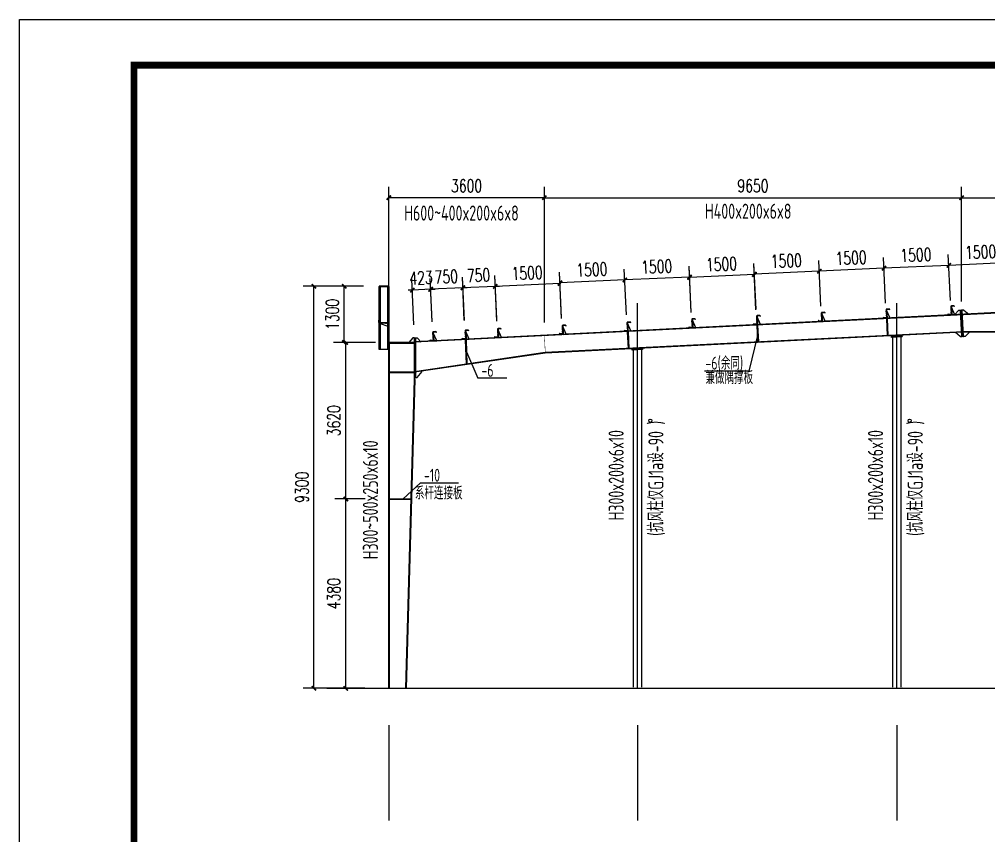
# Model space of a CAD drawing. Extents: x 180850 to 1399066, y 113487 to 334416.
# Drawn here: x 1287616 to 1310036, y 179983 to 198864 of the extents above; entities that cross this region are included whole.
import ezdxf

# ---------------------------------------------------------------- set-up
doc = ezdxf.new("R2010")
doc.units = 0
doc.header["$LTSCALE"] = 1000
for name, color, linetype in [('AXIS', 3, 'Continuous'), ('DOTE', 1, 'Continuous'), ('GL', 150, 'Continuous'), ('GZ', 50, 'Continuous'), ('LT', 27, 'Continuous'), ('PUB_TITLE', 4, 'Continuous'), ('PZ', 202, 'Continuous'), ('TEXT', 7, 'Continuous')]:
    doc.layers.add(name, color=color, linetype=linetype)
doc.styles.add('_TCH_DIM_T3', font='SIMPLEX', dxfattribs={"width": 0.705882, "bigfont": 'GBCBIG'})
doc.styles.add('TSSD_Norm', font='tssdeng.shx', dxfattribs={"bigfont": 'hztxt.shx'})
doc.dimstyles.new('TCH_100_1', dxfattribs={"dimtxt": 297.5, "dimasz": 100, "dimexe": 250, "dimexo": 300, "dimgap": 126.25, "dimtad": 1, "dimdec": 0, "dimzin": 0, "dimdsep": 46, "dimtxsty": '_TCH_DIM_T3', "dimblk": 'ARCHTICK', "dimcen": 0.09, "dimclrd": 126, "dimclre": 126, "dimclrt": 7, "dimazin": 2, "dimtfac": 1, "dimtdec": 0, "dimtix": 1, "dimtmove": 2, "dimatfit": 3, "dimfxl": 1, "dimtolj": 1, "dimtzin": 0, "dimarcsym": 0})

# ---------------------------------------------------------------- blocks, each defined once
blk = doc.blocks.new('_ArchTick')
at = {"color": 0, "linetype": 'ByBlock', "const_width": 0.4}
blk.add_lwpolyline([(-0.5, -0.5), (0.5, 0.5)], dxfattribs=at)
blk = doc.blocks.new('*D899')
at = {"color": 126, "linetype": 'ByBlock', "lineweight": -2, "transparency": 16777216}
for p, q in [((1299760, 191856), (1299760, 194989)), ((1309410, 192339), (1309410, 194989)), ((1299760, 194739), (1309410, 194739))]:
    blk.add_line(p, q, dxfattribs=at)
at = {"layer": 'Defpoints', "color": 0, "linetype": 'ByBlock', "transparency": 16777216}
for p in [(1309410, 194739), (1309410, 192039), (1299760, 191556)]:
    blk.add_point(p, dxfattribs=at)
at = {"color": 126, "linetype": 'ByBlock', "lineweight": -2, "transparency": 16777216, "xscale": 100, "yscale": 100, "zscale": 100, "rotation": 180}
blk.add_blockref('_ArchTick', (1299760, 194739), dxfattribs=at)
at = {"color": 126, "linetype": 'ByBlock', "lineweight": -2, "transparency": 16777216, "xscale": 100, "yscale": 100, "zscale": 100}
blk.add_blockref('_ArchTick', (1309410, 194739), dxfattribs=at)
at = {"color": 7, "linetype": 'ByBlock', "transparency": 16777216, "insert": (1304585, 195014), "char_height": 297.5, "attachment_point": 5, "style": '_TCH_DIM_T3'}
blk.add_mtext('\\A1;9650', dxfattribs=at)
blk = doc.blocks.new('*D900')
at = {"color": 126, "linetype": 'ByBlock', "lineweight": -2, "transparency": 16777216}
for p, q in [((1309410, 192339), (1309410, 194989)), ((1313910, 193082), (1313910, 194989)), ((1309410, 194739), (1313910, 194739))]:
    blk.add_line(p, q, dxfattribs=at)
at = {"layer": 'Defpoints', "color": 0, "linetype": 'ByBlock', "transparency": 16777216}
for p in [(1313910, 194739), (1313910, 192782), (1309410, 192039)]:
    blk.add_point(p, dxfattribs=at)
at = {"color": 126, "linetype": 'ByBlock', "lineweight": -2, "transparency": 16777216, "xscale": 100, "yscale": 100, "zscale": 100, "rotation": 180}
blk.add_blockref('_ArchTick', (1309410, 194739), dxfattribs=at)
at = {"color": 126, "linetype": 'ByBlock', "lineweight": -2, "transparency": 16777216, "xscale": 100, "yscale": 100, "zscale": 100}
blk.add_blockref('_ArchTick', (1313910, 194739), dxfattribs=at)
at = {"color": 7, "linetype": 'ByBlock', "transparency": 16777216, "insert": (1311660, 195014), "char_height": 297.5, "attachment_point": 5, "style": '_TCH_DIM_T3'}
blk.add_mtext('\\A1;4500', dxfattribs=at)
blk = doc.blocks.new('*D903')
at = {"color": 126, "linetype": 'ByBlock', "lineweight": -2, "transparency": 16777216}
for p, q in [((1310649, 192432), (1310602, 193492)), ((1309151, 192365), (1309103, 193424)), ((1310613, 193242), (1309114, 193174))]:
    blk.add_line(p, q, dxfattribs=at)
at = {"layer": 'Defpoints', "color": 0, "linetype": 'ByBlock', "transparency": 16777216}
for p in [(1309114, 193174), (1309164, 192065, 0), (1310663, 192132, 0)]:
    blk.add_point(p, dxfattribs=at)
at = {"color": 126, "linetype": 'ByBlock', "lineweight": -2, "transparency": 16777216, "xscale": 100, "yscale": 100, "zscale": 100}
for p, rotation in [((1310613, 193242), 2.581565433465771), ((1309114, 193174), 182.5815654334657)]:
    blk.add_blockref('_ArchTick', p, dxfattribs=dict(at, rotation=rotation))
at = {"color": 7, "linetype": 'ByBlock', "transparency": 16777216, "insert": (1309851, 193483), "char_height": 297.5, "attachment_point": 5, "rotation": 2.5816, "style": '_TCH_DIM_T3'}
blk.add_mtext('\\A1;1500', dxfattribs=at)
blk = doc.blocks.new('*D904')
at = {"color": 126, "linetype": 'ByBlock', "lineweight": -2, "transparency": 16777216}
for p, q in [((1307652, 192298), (1307605, 193356)), ((1309151, 192365), (1309103, 193424)), ((1309114, 193174), (1307616, 193107))]:
    blk.add_line(p, q, dxfattribs=at)
at = {"layer": 'Defpoints', "color": 0, "linetype": 'ByBlock', "transparency": 16777216}
for p in [(1307616, 193107), (1307666, 191999, 0), (1309164, 192065, 0)]:
    blk.add_point(p, dxfattribs=at)
at = {"color": 126, "linetype": 'ByBlock', "lineweight": -2, "transparency": 16777216, "xscale": 100, "yscale": 100, "zscale": 100}
for p, rotation in [((1307616, 193107), 182.5815654334657), ((1309114, 193174), 2.581565433465771)]:
    blk.add_blockref('_ArchTick', p, dxfattribs=dict(at, rotation=rotation))
at = {"color": 7, "linetype": 'ByBlock', "transparency": 16777216, "insert": (1308353, 193415), "char_height": 297.5, "attachment_point": 5, "rotation": 2.5816, "style": '_TCH_DIM_T3'}
blk.add_mtext('\\A1;1500', dxfattribs=at)
blk = doc.blocks.new('*D891')
at = {"color": 126, "linetype": 'ByBlock', "lineweight": -2, "transparency": 16777216}
for p, q in [((1303155, 192081), (1303108, 193141)), ((1304654, 192148), (1304606, 193208)), ((1304617, 192959), (1303119, 192891))]:
    blk.add_line(p, q, dxfattribs=at)
at = {"layer": 'Defpoints', "color": 0, "linetype": 'ByBlock', "transparency": 16777216}
for p in [(1303119, 192891), (1303169, 191782, 0), (1304667, 191848, 0)]:
    blk.add_point(p, dxfattribs=at)
at = {"color": 126, "linetype": 'ByBlock', "lineweight": -2, "transparency": 16777216, "xscale": 100, "yscale": 100, "zscale": 100}
for p, rotation in [((1303119, 192891), 182.5815654334657), ((1304617, 192959), 2.581565433465771)]:
    blk.add_blockref('_ArchTick', p, dxfattribs=dict(at, rotation=rotation))
at = {"color": 7, "linetype": 'ByBlock', "transparency": 16777216, "insert": (1303856, 193200), "char_height": 297.5, "attachment_point": 5, "rotation": 2.5816, "style": '_TCH_DIM_T3'}
blk.add_mtext('\\A1;1500', dxfattribs=at)
blk = doc.blocks.new('*D892')
at = {"color": 126, "linetype": 'ByBlock', "lineweight": -2, "transparency": 16777216}
for p, q in [((1301656, 192027), (1301609, 193086)), ((1303155, 192094), (1303107, 193154)), ((1303118, 192904), (1301620, 192836))]:
    blk.add_line(p, q, dxfattribs=at)
at = {"layer": 'Defpoints', "color": 0, "linetype": 'ByBlock', "transparency": 16777216}
for p in [(1301620, 192836), (1301670, 191728, 0), (1303168, 191794, 0)]:
    blk.add_point(p, dxfattribs=at)
at = {"color": 126, "linetype": 'ByBlock', "lineweight": -2, "transparency": 16777216, "xscale": 100, "yscale": 100, "zscale": 100}
for p, rotation in [((1301620, 192836), 182.5815654334657), ((1303118, 192904), 2.581565433465771)]:
    blk.add_blockref('_ArchTick', p, dxfattribs=dict(at, rotation=rotation))
at = {"color": 7, "linetype": 'ByBlock', "transparency": 16777216, "insert": (1302357, 193145), "char_height": 297.5, "attachment_point": 5, "rotation": 2.5816, "style": '_TCH_DIM_T3'}
blk.add_mtext('\\A1;1500', dxfattribs=at)
blk = doc.blocks.new('*D893')
at = {"color": 126, "linetype": 'ByBlock', "lineweight": -2, "transparency": 16777216}
for p, q in [((1301656, 192027), (1301609, 193086)), ((1300158, 191960), (1300110, 193019)), ((1301620, 192836), (1300121, 192769))]:
    blk.add_line(p, q, dxfattribs=at)
at = {"layer": 'Defpoints', "color": 0, "linetype": 'ByBlock', "transparency": 16777216}
for p in [(1300121, 192769), (1301670, 191728, 0), (1300171, 191661, 0)]:
    blk.add_point(p, dxfattribs=at)
at = {"color": 126, "linetype": 'ByBlock', "lineweight": -2, "transparency": 16777216, "xscale": 100, "yscale": 100, "zscale": 100}
for p, rotation in [((1300121, 192769), 182.5815654334657), ((1301620, 192836), 2.581565433465771)]:
    blk.add_blockref('_ArchTick', p, dxfattribs=dict(at, rotation=rotation))
at = {"color": 7, "linetype": 'ByBlock', "transparency": 16777216, "insert": (1300858, 193077), "char_height": 297.5, "attachment_point": 5, "rotation": 2.5816, "style": '_TCH_DIM_T3'}
blk.add_mtext('\\A1;1500', dxfattribs=at)
blk = doc.blocks.new('*D894')
at = {"color": 126, "linetype": 'ByBlock', "lineweight": -2, "transparency": 16777216}
for p, q in [((1298660, 191881), (1298612, 192938)), ((1300158, 191948), (1300111, 193006)), ((1300122, 192756), (1298623, 192688))]:
    blk.add_line(p, q, dxfattribs=at)
at = {"layer": 'Defpoints', "color": 0, "linetype": 'ByBlock', "transparency": 16777216}
for p in [(1298623, 192688), (1298673, 191581, 0), (1300172, 191648, 0)]:
    blk.add_point(p, dxfattribs=at)
at = {"color": 126, "linetype": 'ByBlock', "lineweight": -2, "transparency": 16777216, "xscale": 100, "yscale": 100, "zscale": 100}
for p, rotation in [((1300122, 192756), 2.581565433465771), ((1298623, 192688), 182.5815654334657)]:
    blk.add_blockref('_ArchTick', p, dxfattribs=dict(at, rotation=rotation))
at = {"color": 7, "linetype": 'ByBlock', "transparency": 16777216, "insert": (1299360, 192997), "char_height": 297.5, "attachment_point": 5, "rotation": 2.5816, "style": '_TCH_DIM_T3'}
blk.add_mtext('\\A1;1500', dxfattribs=at)
blk = doc.blocks.new('*D895')
at = {"color": 126, "linetype": 'ByBlock', "lineweight": -2, "transparency": 16777216}
for p, q in [((1297908, 191906), (1297863, 192904)), ((1298657, 191934), (1298612, 192938)), ((1297874, 192655), (1297774, 192650)), ((1298623, 192688), (1297874, 192655)), ((1298623, 192688), (1298723, 192693))]:
    blk.add_line(p, q, dxfattribs=at)
at = {"layer": 'Defpoints', "color": 0, "linetype": 'ByBlock', "transparency": 16777216}
for p in [(1297874, 192655), (1297921, 191606, 0), (1298671, 191635, 0)]:
    blk.add_point(p, dxfattribs=at)
at = {"color": 126, "linetype": 'ByBlock', "lineweight": -2, "transparency": 16777216, "xscale": 100, "yscale": 100, "zscale": 100}
for p, rotation in [((1297874, 192655), 2.581565435133897), ((1298623, 192688), 182.5815654351339)]:
    blk.add_blockref('_ArchTick', p, dxfattribs=dict(at, rotation=rotation))
at = {"color": 7, "linetype": 'ByBlock', "transparency": 16777216, "insert": (1298236, 192946), "char_height": 297.5, "attachment_point": 5, "rotation": 2.5816, "style": '_TCH_DIM_T3'}
blk.add_mtext('\\A1;750', dxfattribs=at)
blk = doc.blocks.new('*D896')
at = {"color": 126, "linetype": 'ByBlock', "lineweight": -2, "transparency": 16777216}
for p, q in [((1297161, 191872), (1297116, 192871)), ((1297911, 191901), (1297865, 192904)), ((1297127, 192621), (1297027, 192616)), ((1297877, 192655), (1297127, 192621)), ((1297877, 192655), (1297976, 192659))]:
    blk.add_line(p, q, dxfattribs=at)
at = {"layer": 'Defpoints', "color": 0, "linetype": 'ByBlock', "transparency": 16777216}
for p in [(1297127, 192621), (1297175, 191573, 0), (1297924, 191601, 0)]:
    blk.add_point(p, dxfattribs=at)
at = {"color": 126, "linetype": 'ByBlock', "lineweight": -2, "transparency": 16777216, "xscale": 100, "yscale": 100, "zscale": 100}
for p, rotation in [((1297127, 192621), 2.581565435133897), ((1297877, 192655), 182.5815654351339)]:
    blk.add_blockref('_ArchTick', p, dxfattribs=dict(at, rotation=rotation))
at = {"color": 7, "linetype": 'ByBlock', "transparency": 16777216, "insert": (1297490, 192913), "char_height": 297.5, "attachment_point": 5, "rotation": 2.5816, "style": '_TCH_DIM_T3'}
blk.add_mtext('\\A1;750', dxfattribs=at)
blk = doc.blocks.new('*D897')
at = {"color": 126, "linetype": 'ByBlock', "lineweight": -2, "transparency": 16777216}
for p, q in [((1296743, 191800), (1296695, 192852)), ((1297164, 191867), (1297118, 192871)), ((1296707, 192602), (1296607, 192597)), ((1297130, 192621), (1296707, 192602)), ((1297130, 192621), (1297230, 192626))]:
    blk.add_line(p, q, dxfattribs=at)
at = {"layer": 'Defpoints', "color": 0, "linetype": 'ByBlock', "transparency": 16777216}
for p in [(1296707, 192602), (1296756, 191501, -4), (1297177, 191567, 0)]:
    blk.add_point(p, dxfattribs=at)
at = {"color": 126, "linetype": 'ByBlock', "lineweight": -2, "transparency": 16777216, "xscale": 100, "yscale": 100, "zscale": 100}
for p, rotation in [((1296707, 192602), 2.581565435133897), ((1297130, 192621), 182.5815654351339)]:
    blk.add_blockref('_ArchTick', p, dxfattribs=dict(at, rotation=rotation))
at = {"color": 7, "linetype": 'ByBlock', "transparency": 16777216, "insert": (1296906, 192886), "char_height": 297.5, "attachment_point": 5, "rotation": 2.5816, "style": '_TCH_DIM_T3'}
blk.add_mtext('\\A1;423', dxfattribs=at)
blk = doc.blocks.new('*D898')
at = {"color": 126, "linetype": 'ByBlock', "lineweight": -2, "transparency": 16777216}
for p, q in [((1296160, 191917), (1296160, 194989)), ((1299760, 191856), (1299760, 194989)), ((1299760, 194739), (1296160, 194739))]:
    blk.add_line(p, q, dxfattribs=at)
at = {"layer": 'Defpoints', "color": 0, "linetype": 'ByBlock', "transparency": 16777216}
for p in [(1296160, 194739), (1296160, 191617), (1299760, 191556)]:
    blk.add_point(p, dxfattribs=at)
at = {"color": 126, "linetype": 'ByBlock', "lineweight": -2, "transparency": 16777216, "xscale": 100, "yscale": 100, "zscale": 100, "rotation": 180}
blk.add_blockref('_ArchTick', (1296160, 194739), dxfattribs=at)
at = {"color": 126, "linetype": 'ByBlock', "lineweight": -2, "transparency": 16777216, "xscale": 100, "yscale": 100, "zscale": 100}
blk.add_blockref('_ArchTick', (1299760, 194739), dxfattribs=at)
at = {"color": 7, "linetype": 'ByBlock', "transparency": 16777216, "insert": (1297960, 195014), "char_height": 297.5, "attachment_point": 5, "style": '_TCH_DIM_T3'}
blk.add_mtext('\\A1;3600', dxfattribs=at)
blk = doc.blocks.new('*D906')
at = {"color": 126, "linetype": 'ByBlock', "lineweight": -2, "transparency": 16777216}
for p, q in [((1306154, 192230), (1306106, 193289)), ((1307653, 192297), (1307605, 193356)), ((1307616, 193107), (1306118, 193039))]:
    blk.add_line(p, q, dxfattribs=at)
at = {"layer": 'Defpoints', "color": 0, "linetype": 'ByBlock', "transparency": 16777216}
for p in [(1306118, 193039), (1306168, 191930, 0), (1307666, 191997, 0)]:
    blk.add_point(p, dxfattribs=at)
at = {"color": 126, "linetype": 'ByBlock', "lineweight": -2, "transparency": 16777216, "xscale": 100, "yscale": 100, "zscale": 100}
for p, rotation in [((1306118, 193039), 182.5815654351339), ((1307616, 193107), 2.581565435133877)]:
    blk.add_blockref('_ArchTick', p, dxfattribs=dict(at, rotation=rotation))
at = {"color": 7, "linetype": 'ByBlock', "transparency": 16777216, "insert": (1306854, 193348), "char_height": 297.5, "attachment_point": 5, "rotation": 2.5816, "style": '_TCH_DIM_T3'}
blk.add_mtext('\\A1;1500', dxfattribs=at)
blk = doc.blocks.new('*D907')
at = {"color": 126, "linetype": 'ByBlock', "lineweight": -2, "transparency": 16777216}
for p, q in [((1306154, 192230), (1306106, 193289)), ((1304656, 192163), (1304608, 193221)), ((1306118, 193039), (1304619, 192972))]:
    blk.add_line(p, q, dxfattribs=at)
at = {"layer": 'Defpoints', "color": 0, "linetype": 'ByBlock', "transparency": 16777216}
for p in [(1304619, 192972), (1306168, 191930, 0), (1304669, 191864, 0)]:
    blk.add_point(p, dxfattribs=at)
at = {"color": 126, "linetype": 'ByBlock', "lineweight": -2, "transparency": 16777216, "xscale": 100, "yscale": 100, "zscale": 100}
for p, rotation in [((1304619, 192972), 182.5815654351339), ((1306118, 193039), 2.581565435133877)]:
    blk.add_blockref('_ArchTick', p, dxfattribs=dict(at, rotation=rotation))
at = {"color": 7, "linetype": 'ByBlock', "transparency": 16777216, "insert": (1305356, 193280), "char_height": 297.5, "attachment_point": 5, "rotation": 2.5816, "style": '_TCH_DIM_T3'}
blk.add_mtext('\\A1;1500', dxfattribs=at)
blk = doc.blocks.new('*D919')
at = {"color": 126, "linetype": 'ByBlock', "lineweight": -2, "transparency": 16777216}
for p, q in [((1295594, 187771), (1294915, 187771)), ((1295165, 183391), (1295165, 187771)), ((1295589, 183391), (1294915, 183391))]:
    blk.add_line(p, q, dxfattribs=at)
at = {"layer": 'Defpoints', "color": 0, "linetype": 'ByBlock', "transparency": 16777216}
for p in [(1295165, 187771), (1295894, 187771, 0), (1295889, 183391)]:
    blk.add_point(p, dxfattribs=at)
at = {"color": 126, "linetype": 'ByBlock', "lineweight": -2, "transparency": 16777216, "xscale": 100, "yscale": 100, "zscale": 100}
for p, rotation in [((1295165, 187771), 90), ((1295165, 183391), 270)]:
    blk.add_blockref('_ArchTick', p, dxfattribs=dict(at, rotation=rotation))
at = {"color": 7, "linetype": 'ByBlock', "transparency": 16777216, "insert": (1294890, 185581), "char_height": 297.5, "attachment_point": 5, "rotation": 90, "style": '_TCH_DIM_T3'}
blk.add_mtext('\\A1;4380', dxfattribs=at)
blk = doc.blocks.new('*D920')
at = {"color": 126, "linetype": 'ByBlock', "lineweight": -2, "transparency": 16777216}
for p, q in [((1295850, 191391), (1294915, 191391)), ((1295165, 187771), (1295165, 191391)), ((1295611, 187771), (1294915, 187771))]:
    blk.add_line(p, q, dxfattribs=at)
at = {"layer": 'Defpoints', "color": 0, "linetype": 'ByBlock', "transparency": 16777216}
for p in [(1295165, 191391), (1296150, 191391, -2), (1295911, 187771, 0)]:
    blk.add_point(p, dxfattribs=at)
at = {"color": 126, "linetype": 'ByBlock', "lineweight": -2, "transparency": 16777216, "xscale": 100, "yscale": 100, "zscale": 100}
for p, rotation in [((1295165, 191391), 90), ((1295165, 187771), 270)]:
    blk.add_blockref('_ArchTick', p, dxfattribs=dict(at, rotation=rotation))
at = {"color": 7, "linetype": 'ByBlock', "transparency": 16777216, "insert": (1294890, 189581), "char_height": 297.5, "attachment_point": 5, "rotation": 90, "style": '_TCH_DIM_T3'}
blk.add_mtext('\\A1;3620', dxfattribs=at)
blk = doc.blocks.new('*D921')
at = {"color": 126, "linetype": 'ByBlock', "lineweight": -2, "transparency": 16777216}
for p, q in [((1295561, 192690), (1294882, 192690)), ((1295132, 191391), (1295132, 192690)), ((1295850, 191391), (1294882, 191391))]:
    blk.add_line(p, q, dxfattribs=at)
at = {"layer": 'Defpoints', "color": 0, "linetype": 'ByBlock', "transparency": 16777216}
for p in [(1295132, 192690), (1295861, 192690), (1296150, 191391, -2)]:
    blk.add_point(p, dxfattribs=at)
at = {"color": 126, "linetype": 'ByBlock', "lineweight": -2, "transparency": 16777216, "xscale": 100, "yscale": 100, "zscale": 100}
for p, rotation in [((1295132, 192690), 90), ((1295132, 191391), 270)]:
    blk.add_blockref('_ArchTick', p, dxfattribs=dict(at, rotation=rotation))
at = {"color": 7, "linetype": 'ByBlock', "transparency": 16777216, "insert": (1294857, 192041), "char_height": 297.5, "attachment_point": 5, "rotation": 90, "style": '_TCH_DIM_T3'}
blk.add_mtext('\\A1;1300', dxfattribs=at)
blk = doc.blocks.new('*D922')
at = {"color": 126, "linetype": 'ByBlock', "lineweight": -2, "transparency": 16777216}
for p, q in [((1295575, 192691), (1294179, 192691)), ((1294429, 183391), (1294429, 192691)), ((1295610, 183391), (1294179, 183391))]:
    blk.add_line(p, q, dxfattribs=at)
at = {"layer": 'Defpoints', "color": 0, "linetype": 'ByBlock', "transparency": 16777216}
for p in [(1294429, 192691), (1295875, 192691), (1295910, 183391)]:
    blk.add_point(p, dxfattribs=at)
at = {"color": 126, "linetype": 'ByBlock', "lineweight": -2, "transparency": 16777216, "xscale": 100, "yscale": 100, "zscale": 100}
for p, rotation in [((1294429, 192691), 90), ((1294429, 183391), 270)]:
    blk.add_blockref('_ArchTick', p, dxfattribs=dict(at, rotation=rotation))
at = {"color": 7, "linetype": 'ByBlock', "transparency": 16777216, "insert": (1294154, 188041), "char_height": 297.5, "attachment_point": 5, "rotation": 90, "style": '_TCH_DIM_T3'}
blk.add_mtext('\\A1;9300', dxfattribs=at)

msp = doc.modelspace()

# ---------------------------------------------------------------- linework, layer by layer
for points, elevation in [([(1308031.14, 191539.32), (1307791.73, 191522.56), (1307790.33, 191542.51), (1308029.74, 191559.27)], 4), ([(1308032.54, 191519.36), (1307793.12, 191502.61), (1307791.73, 191522.56), (1308031.14, 191539.32)], 4), ([(1302031.14, 191251.3), (1301791.73, 191234.54), (1301790.33, 191254.49), (1302029.74, 191271.25)], 4), ([(1302032.54, 191231.35), (1301793.12, 191214.59), (1301791.73, 191234.54), (1302031.14, 191251.3)], 4), ([(1296174.33, 187770.55), (1296668.54, 187770.55), (1296668.54, 187760.55), (1296174.33, 187760.55)], 3.8)]:
    msp.add_lwpolyline(points, close=True, dxfattribs=dict(elevation=elevation))
for centre in [(1302209.21, 189579.04, 4.03), (1308209.21, 189579.04, 4.03)]:
    msp.add_circle(centre, 36.59)
at = {"layer": 'AXIS'}
for p, q in [((1304692.62, 191552.95, 4), (1304487.86, 190730.16, -15.98)), ((1297956.1, 191174.92, 4.64), (1298218.98, 190563.68, -15.45)), ((1304487.86, 190730.16, -15.98), (1303461.76, 190730.16, -15.98)), ((1298888.73, 190563.68, -15.45), (1298218.98, 190563.68, -15.45)), ((1296490.54, 187770.55, 3.8), (1296888.69, 188137.73, -15.42)), ((1297776.96, 188137.73, -15.42), (1296888.69, 188137.73, -15.42)), ((1296160.33, 182540.55, 4.03), (1296160.33, 180336.52, 4.03)), ((1301910.33, 182540.55, 4.06), (1301910.33, 180336.52, 4.06)), ((1307910.33, 182540.55, 3.91), (1307910.33, 180336.52, 3.91))]:
    msp.add_line(p, q, dxfattribs=at)
at = {"layer": 'DOTE'}
for p, q in [((1301910.33, 183390.55, 4), (1301910.33, 192301.26, 4)), ((1307910.33, 183390.55, 4), (1307910.33, 192301.26, 4)), ((1294728.7, 183390.55, 4), (1333181.99, 183390.55, 4))]:
    msp.add_line(p, q, dxfattribs=at)
at = {"layer": 'GL'}
for p, q in [((1313910.33, 192251.53, 4), (1296753.66, 191393.7, 4)), ((1313910.33, 192263.55, 4), (1296753.9, 191405.73, 4)), ((1309444.23, 191639.74, 4), (1299780.46, 191156.55, 4)), ((1309444.83, 191627.76, 4), (1299781.06, 191144.57, 4)), ((1313750.19, 191639.74, 4.03), (1309444.19, 191640.57, 4)), ((1313750.19, 191628.56, 5.29), (1309444.79, 191628.59, 4)), ((1299779.58, 191156.48, 4), (1296756.33, 190713.65, 4)), ((1299779.58, 191156.48, 4), (1296756.33, 190713.65, 4)), ((1299781.06, 191144.57, 4), (1296756.33, 190701.56, 4)), ((1299781.06, 191144.57, 4), (1296756.33, 190701.56, 4))]:
    msp.add_line(p, q, dxfattribs=at)
at = {"layer": 'GL', "elevation": 4}
for points in [[(1307678.98, 191939.95), (1307689.35, 191940.5), (1307705.53, 191552.82), (1307695.15, 191552.27)], [(1304682.72, 191790.13), (1304693.1, 191790.69), (1304709.27, 191403.01), (1304698.9, 191402.46)], [(1301686.47, 191640.32), (1301696.84, 191640.88), (1301713.01, 191253.2), (1301702.64, 191252.64)], [(1297938.57, 191452.91), (1297948.94, 191453.46), (1297967.64, 190892.65), (1297957.26, 190892.09)]]:
    msp.add_lwpolyline(points, close=True, dxfattribs=at)
at = {"layer": 'GL', "color": 6, "const_width": 10, "elevation": 4}
msp.add_lwpolyline([(1299760.49, 191556), (1299781.06, 191144.52)], dxfattribs=at)
at = {"layer": 'GZ'}
for p, q in [((1307810.33, 191543.91, -0.02), (1307810.33, 183415.55, -0.02)), ((1308010.41, 183415.55, 1.29), (1308010.41, 191557.91, 2.32)), ((1296160.33, 183390.55, 6.09), (1296160.33, 191376.55, 1.91)), ((1296174.33, 183390.55, 6.09), (1296174.33, 191376.55, 1.91)), ((1301810.33, 191255.89, -0.02), (1301810.33, 183415.55, -0.02)), ((1302010.41, 183415.55, 1.29), (1302010.41, 191269.9, 2.32)), ((1296746.33, 190705.85, -5.86), (1296174.33, 190705.85, -1.87)), ((1296746.33, 190705.85, -5.86), (1296174.33, 190705.85, -1.87)), ((1296746.33, 190691.85, -5.86), (1296174.33, 190691.85, -1.87)), ((1296746.33, 190691.85, -5.86), (1296174.33, 190691.85, -1.87)), ((1296746.33, 190531.85, -1.97), (1296546.33, 183390.55, 2.08)), ((1296760.33, 190531.85, -1.97), (1296560.33, 183390.55, 2.08))]:
    msp.add_line(p, q, dxfattribs=at)
at = {"layer": 'GZ', "elevation": 0.03}
msp.add_lwpolyline([(1296160.33, 191376.55), (1296746.33, 191376.55), (1296746.33, 191390.55), (1296160.33, 191390.55)], close=True, dxfattribs=at)
at = {"layer": 'LT'}
for p, q in [((1295935.33, 192675.92, 2.06), (1295935.33, 192623.42, 2.06)), ((1295938.71, 192626.8, 2.06), (1295938.71, 192672.55, 2.06)), ((1296160.33, 192690.55, 2.06), (1295940.33, 192690.55, 2.06)), ((1295940.33, 192690.55, 2.06), (1295940.33, 192687.17, 2.06)), ((1295940.33, 192687.17, 2.06), (1296160.33, 192687.17, 2.06)), ((1296144.08, 192687.17, 2.06), (1295946.58, 192687.17, 2.06)), ((1295946.58, 192612.17, 2.06), (1295957.83, 192612.17, 2.06)), ((1295949.96, 192683.8, 2.06), (1296140.71, 192683.8, 2.06)), ((1295957.83, 192615.55, 2.06), (1295949.96, 192615.55, 2.06)), ((1295957.83, 192612.17, 2.06), (1295957.83, 192615.55, 2.06)), ((1296132.83, 192615.55, 2.06), (1296132.83, 192612.17, 2.06)), ((1296140.71, 192615.55, 2.06), (1296132.83, 192615.55, 2.06)), ((1296132.83, 192612.17, 2.06), (1296144.08, 192612.17, 2.06)), ((1296151.96, 192672.55, 2.06), (1296151.96, 192626.8, 2.06)), ((1296155.33, 192623.42, 2.06), (1296155.33, 192675.92, 2.06)), ((1296160.33, 192687.17, 2.06), (1296160.33, 192690.55, 2.06)), ((1295945.36, 191917.27, 2.06), (1295956.61, 191917.27, 2.06)), ((1295956.61, 191917.27, 2.06), (1295956.61, 191913.89, 2.06)), ((1296131.61, 191913.89, 2.06), (1296131.61, 191917.27, 2.06)), ((1296131.61, 191917.27, 2.06), (1296142.86, 191917.27, 2.06)), ((1295934.11, 191853.52, 2.06), (1295934.11, 191906.02, 2.06)), ((1295937.49, 191902.64, 2.06), (1295937.49, 191856.89, 2.06)), ((1295939.11, 191838.89, 2.06), (1295939.11, 191842.27, 2.06)), ((1295939.11, 191842.27, 2.06), (1296159.11, 191842.27, 2.06)), ((1296159.11, 191838.89, 2.06), (1295939.11, 191838.89, 2.06)), ((1295939.11, 191838.89, 2.06), (1296159.11, 191759.27, 2.06)), ((1296142.86, 191842.27, 2.06), (1295945.36, 191842.27, 2.06)), ((1295956.61, 191913.89, 2.06), (1295948.74, 191913.89, 2.06)), ((1295948.74, 191845.64, 2.06), (1296139.49, 191845.64, 2.06)), ((1295987.26, 191819.72, 2.06), (1295987.26, 191858.06, 2.06)), ((1296097.69, 191819.72, 2.06), (1296097.69, 191858.06, 2.06)), ((1296139.49, 191913.89, 2.06), (1296131.61, 191913.89, 2.06)), ((1296150.74, 191856.89, 2.06), (1296150.74, 191902.64, 2.06)), ((1296154.11, 191906.02, 2.06), (1296154.11, 191853.52, 2.06)), ((1296159.11, 191842.27, 2.06), (1296159.11, 191838.89, 2.06))]:
    msp.add_line(p, q, dxfattribs=at)
at = {"layer": 'LT', "color": 1, "linetype": 'Continuous'}
for p, q in [((1309190.83, 192180.02), (1309150.98, 192178.03)), ((1309190.83, 192180.02), (1309150.98, 192178.03)), ((1304696.45, 191955.3), (1304656.59, 191953.31)), ((1304696.45, 191955.3), (1304656.59, 191953.31)), ((1306194.58, 192030.21), (1306154.72, 192028.22)), ((1306194.58, 192030.21), (1306154.72, 192028.22)), ((1306199.15, 191938.8), (1306159.29, 191936.81)), ((1306199.15, 191938.8), (1306159.29, 191936.81)), ((1307692.7, 192105.12), (1307652.85, 192103.12)), ((1307692.7, 192105.12), (1307652.85, 192103.12)), ((1307697.27, 192013.71), (1307657.42, 192011.72)), ((1307697.27, 192013.71), (1307657.42, 192011.72)), ((1309195.4, 192088.62), (1309155.55, 192086.62)), ((1309195.4, 192088.62), (1309155.55, 192086.62)), ((1300202.06, 191730.58), (1300162.21, 191728.59)), ((1300202.06, 191730.58), (1300162.21, 191728.59)), ((1301700.19, 191805.49), (1301660.33, 191803.5)), ((1301700.19, 191805.49), (1301660.33, 191803.5)), ((1301704.76, 191714.08), (1301664.91, 191712.09)), ((1301704.76, 191714.08), (1301664.91, 191712.09)), ((1303198.32, 191880.4), (1303158.46, 191878.4)), ((1303198.32, 191880.4), (1303158.46, 191878.4)), ((1303202.89, 191788.99), (1303163.03, 191787)), ((1303202.89, 191788.99), (1303163.03, 191787)), ((1304701.02, 191863.9), (1304661.16, 191861.9)), ((1304701.02, 191863.9), (1304661.16, 191861.9)), ((1297205.8, 191580.77), (1297165.95, 191578.78)), ((1297205.8, 191580.77), (1297165.95, 191578.78)), ((1297210.38, 191489.36), (1297170.52, 191487.37)), ((1297210.38, 191489.36), (1297170.52, 191487.37)), ((1297954.87, 191618.22), (1297915.01, 191616.23)), ((1297954.87, 191618.22), (1297915.01, 191616.23)), ((1297959.44, 191526.82), (1297919.58, 191524.82)), ((1297959.44, 191526.82), (1297919.58, 191524.82)), ((1298703.93, 191655.68), (1298664.08, 191653.68)), ((1298703.93, 191655.68), (1298664.08, 191653.68)), ((1298708.5, 191564.27), (1298668.65, 191562.28)), ((1298708.5, 191564.27), (1298668.65, 191562.28)), ((1300206.63, 191639.18), (1300166.78, 191637.18)), ((1300206.63, 191639.18), (1300166.78, 191637.18))]:
    msp.add_line(p, q, dxfattribs=at)
at = {"layer": 'LT', "elevation": 4}
for points in [[(1296160.33, 191226.82), (1295936.7, 191226.82), (1295936.7, 192687.17), (1296160.33, 192687.17)], [(1296130.33, 191226.82), (1295966.7, 191226.82), (1295966.7, 192687.17), (1296130.33, 192687.17)], [(1307670.64, 192143.8), (1307676.63, 192144.1), (1307686.22, 191952.34), (1307680.22, 191952.04)], [(1309168.77, 192218.71), (1309174.76, 192219.01), (1309184.35, 192027.25), (1309178.35, 192026.95)], [(1309175.26, 192209.02), (1309184.35, 192027.25), (1309254.24, 192030.74)], [(1303176.25, 191919.08), (1303182.24, 191919.38), (1303191.83, 191727.62), (1303185.84, 191727.32)], [(1304674.38, 191993.99), (1304680.37, 191994.29), (1304689.96, 191802.53), (1304683.97, 191802.23)], [(1304680.87, 191984.3), (1304689.96, 191802.53), (1304759.86, 191806.02)], [(1306172.51, 192068.9), (1306178.5, 192069.2), (1306188.09, 191877.43), (1306182.1, 191877.14)], [(1306179, 192059.21), (1306188.09, 191877.43), (1306257.99, 191880.93)], [(1307677.13, 192134.11), (1307686.22, 191952.34), (1307756.12, 191955.84)], [(1298681.87, 191694.36), (1298687.86, 191694.66), (1298697.45, 191502.9), (1298691.45, 191502.6)], [(1300179.99, 191769.27), (1300185.99, 191769.57), (1300195.57, 191577.81), (1300189.58, 191577.51)], [(1300186.49, 191759.58), (1300195.57, 191577.81), (1300265.47, 191581.3)], [(1301678.12, 191844.18), (1301684.12, 191844.48), (1301693.7, 191652.72), (1301687.71, 191652.42)], [(1301684.61, 191834.49), (1301693.7, 191652.72), (1301763.6, 191656.21)], [(1303182.74, 191909.39), (1303191.83, 191727.62), (1303261.73, 191731.12)], [(1297183.74, 191619.46), (1297189.73, 191619.76), (1297199.32, 191428), (1297193.33, 191427.7)], [(1297190.23, 191609.77), (1297199.32, 191428), (1297269.22, 191431.49)], [(1297932.8, 191656.91), (1297938.79, 191657.21), (1297948.38, 191465.45), (1297942.39, 191465.15)], [(1297939.29, 191647.22), (1297948.38, 191465.45), (1298018.28, 191468.94)], [(1298688.36, 191684.68), (1298697.45, 191502.9), (1298767.34, 191506.4)]]:
    msp.add_lwpolyline(points, close=True, dxfattribs=at)
at = {"layer": 'LT'}
for points in [[(1307670.39, 192148.8, -0.41421356), (1307679.88, 192159.28), (1307735.56, 192162.07), (1307749.68, 192149.29), (1307751.7, 192151.52), (1307736.65, 192165.13), (1307676.73, 192162.13, 0.41421356), (1307667.24, 192151.64), (1307676.08, 191974.86, -0.41421356), (1307666.59, 191964.38), (1307610.9, 191961.59), (1307596.78, 191974.37), (1307594.77, 191972.14), (1307609.81, 191958.53), (1307669.74, 191961.53, 0.41421356), (1307679.23, 191972.02), (1307670.39, 192148.8)], [(1309168.52, 192223.7, -0.41421356), (1309178, 192234.19), (1309233.69, 192236.97), (1309247.81, 192224.2), (1309249.82, 192226.42), (1309234.78, 192240.03), (1309174.86, 192237.04, 0.41421356), (1309165.37, 192226.55), (1309174.21, 192049.77, -0.41421356), (1309164.72, 192039.28), (1309109.03, 192036.5), (1309094.91, 192049.27), (1309092.9, 192047.05), (1309107.94, 192033.44), (1309167.87, 192036.44, 0.41421356), (1309177.35, 192046.92), (1309168.52, 192223.7)], [(1303176, 191924.08, -0.41421356), (1303185.49, 191934.56), (1303241.18, 191937.35), (1303255.3, 191924.57), (1303257.31, 191926.8), (1303242.27, 191940.41), (1303182.34, 191937.41, 0.41421356), (1303172.86, 191926.92), (1303181.69, 191750.14, -0.41421356), (1303172.21, 191739.66), (1303116.52, 191736.87), (1303102.4, 191749.65), (1303100.39, 191747.42), (1303115.43, 191733.81), (1303175.35, 191736.81, 0.41421356), (1303184.84, 191747.3), (1303176, 191924.08)], [(1304674.13, 191998.98, -0.41421356), (1304683.62, 192009.47), (1304739.31, 192012.25), (1304753.43, 191999.48), (1304755.44, 192001.7), (1304740.4, 192015.31), (1304680.47, 192012.32, 0.41421356), (1304670.98, 192001.83), (1304679.82, 191825.05, -0.41421356), (1304670.33, 191814.56), (1304614.65, 191811.78), (1304600.53, 191824.55), (1304598.51, 191822.33), (1304613.56, 191808.72), (1304673.48, 191811.72, 0.41421356), (1304682.97, 191822.2), (1304674.13, 191998.98)], [(1306172.26, 192073.89, -0.41421356), (1306181.75, 192084.38), (1306237.43, 192087.16), (1306251.55, 192074.39), (1306253.57, 192076.61), (1306238.53, 192090.22), (1306178.6, 192087.22, 0.41421356), (1306169.11, 192076.74), (1306177.95, 191899.96, -0.41421356), (1306168.46, 191889.47), (1306112.78, 191886.69), (1306098.66, 191899.46), (1306096.64, 191897.24), (1306111.68, 191883.63), (1306171.61, 191886.62, 0.41421356), (1306181.1, 191897.11), (1306172.26, 192073.89)], [(1298681.62, 191699.36, -0.41421356), (1298691.1, 191709.84), (1298746.79, 191712.63), (1298760.91, 191699.85), (1298762.92, 191702.08), (1298747.88, 191715.69), (1298687.96, 191712.69, 0.41421356), (1298678.47, 191702.2), (1298687.31, 191525.42, -0.41421356), (1298677.82, 191514.94), (1298622.13, 191512.15), (1298608.01, 191524.93), (1298606, 191522.7), (1298621.04, 191509.09), (1298680.97, 191512.09, 0.41421356), (1298690.45, 191522.58), (1298681.62, 191699.36)], [(1300179.74, 191774.26, -0.41421356), (1300189.23, 191784.75), (1300244.92, 191787.53), (1300259.04, 191774.76), (1300261.05, 191776.98), (1300246.01, 191790.59), (1300186.09, 191787.6, 0.41421356), (1300176.6, 191777.11), (1300185.44, 191600.33, -0.41421356), (1300175.95, 191589.84), (1300120.26, 191587.06), (1300106.14, 191599.83), (1300104.13, 191597.61), (1300119.17, 191584), (1300179.1, 191587, 0.41421356), (1300188.58, 191597.48), (1300179.74, 191774.26)], [(1301677.87, 191849.17, -0.41421356), (1301687.36, 191859.66), (1301743.05, 191862.44), (1301757.17, 191849.67), (1301759.18, 191851.89), (1301744.14, 191865.5), (1301684.22, 191862.5, 0.41421356), (1301674.73, 191852.02), (1301683.57, 191675.24, -0.41421356), (1301674.08, 191664.75), (1301618.39, 191661.97), (1301604.27, 191674.74), (1301602.26, 191672.52), (1301617.3, 191658.91), (1301677.22, 191661.9, 0.41421356), (1301686.71, 191672.39), (1301677.87, 191849.17)], [(1297183.49, 191624.45, -0.41421356), (1297192.98, 191634.94), (1297248.66, 191637.72), (1297262.78, 191624.95), (1297264.8, 191627.17), (1297249.75, 191640.78), (1297189.83, 191637.78, 0.41421356), (1297180.34, 191627.3), (1297189.18, 191450.52, -0.41421356), (1297179.69, 191440.03), (1297124, 191437.25), (1297109.88, 191450.02), (1297107.87, 191447.8), (1297122.91, 191434.19), (1297182.84, 191437.18, 0.41421356), (1297192.33, 191447.67), (1297183.49, 191624.45)], [(1297932.55, 191661.9, -0.41421356), (1297942.04, 191672.39), (1297997.73, 191675.18), (1298011.85, 191662.4), (1298013.86, 191664.62), (1297998.82, 191678.23), (1297938.89, 191675.24, 0.41421356), (1297929.41, 191664.75), (1297938.24, 191487.97, -0.41421356), (1297928.76, 191477.48), (1297873.07, 191474.7), (1297858.95, 191487.48), (1297856.94, 191485.25), (1297871.98, 191471.64), (1297931.9, 191474.64, 0.41421356), (1297941.39, 191485.12), (1297932.55, 191661.9)]]:
    msp.add_lwpolyline(points, format="xyb", dxfattribs=at)
for centre, start, end in [((1295946.58, 192675.92, 2.06), 90.000036, 180.000036), ((1295946.58, 192623.42, 2.06), 180.000036, 270.000036), ((1295949.96, 192672.55, 2.06), 90.000036, 180.000036), ((1295949.96, 192626.8, 2.06), 180.000036, 270.000036), ((1296140.71, 192672.55, 2.06), 0.000036, 90.000036), ((1296140.71, 192626.8, 2.06), 270.000036, 0.000036), ((1296144.08, 192675.92, 2.06), 0.000036, 90.000036), ((1296144.08, 192623.42, 2.06), 270.000036, 0.000036), ((1295945.36, 191906.02, 2.06), 90, 180), ((1296142.86, 191906.02, 2.06), 0, 90), ((1295945.36, 191853.52, 2.06), 180, 270), ((1295948.74, 191902.64, 2.06), 90, 180), ((1295948.74, 191856.89, 2.06), 180, 270), ((1296139.49, 191902.64, 2.06), 0, 90), ((1296139.49, 191856.89, 2.06), 270, 0), ((1296142.86, 191853.52, 2.06), 270, 0)]:
    msp.add_arc(centre, 11.25, start, end, dxfattribs=at)
at = {"layer": 'LT', "color": 1, "linetype": 'Continuous'}
for points in [[(1309168.37, 192166.64), (1309167.14, 192191.1), (1309177.35, 192167.09), (1309176.13, 192191.55)], [(1309168.37, 192166.64), (1309167.14, 192191.1), (1309177.35, 192167.09), (1309176.13, 192191.55)], [(1304673.98, 191941.92), (1304672.76, 191966.38), (1304682.97, 191942.37), (1304681.75, 191966.83)], [(1304673.98, 191941.92), (1304672.76, 191966.38), (1304682.97, 191942.37), (1304681.75, 191966.83)], [(1306172.11, 192016.83), (1306170.89, 192041.29), (1306181.1, 192017.28), (1306179.87, 192041.74)], [(1306172.11, 192016.83), (1306170.89, 192041.29), (1306181.1, 192017.28), (1306179.87, 192041.74)], [(1306175.46, 191949.88), (1306176.68, 191925.42), (1306184.44, 191950.33), (1306185.67, 191925.87)], [(1306175.46, 191949.88), (1306176.68, 191925.42), (1306184.44, 191950.33), (1306185.67, 191925.87)], [(1307670.24, 192091.73), (1307669.01, 192116.19), (1307679.23, 192092.18), (1307678, 192116.64)], [(1307670.24, 192091.73), (1307669.01, 192116.19), (1307679.23, 192092.18), (1307678, 192116.64)], [(1307673.58, 192024.79), (1307674.81, 192000.33), (1307682.57, 192025.24), (1307683.8, 192000.77)], [(1307673.58, 192024.79), (1307674.81, 192000.33), (1307682.57, 192025.24), (1307683.8, 192000.77)], [(1309171.71, 192099.69), (1309172.94, 192075.23), (1309180.7, 192100.14), (1309181.92, 192075.68)], [(1309171.71, 192099.69), (1309172.94, 192075.23), (1309180.7, 192100.14), (1309181.92, 192075.68)], [(1300179.59, 191717.2), (1300178.37, 191741.66), (1300188.58, 191717.65), (1300187.36, 191742.11)], [(1300179.59, 191717.2), (1300178.37, 191741.66), (1300188.58, 191717.65), (1300187.36, 191742.11)], [(1301677.72, 191792.11), (1301676.5, 191816.57), (1301686.71, 191792.56), (1301685.49, 191817.02)], [(1301677.72, 191792.11), (1301676.5, 191816.57), (1301686.71, 191792.56), (1301685.49, 191817.02)], [(1301681.07, 191725.16), (1301682.29, 191700.7), (1301690.06, 191725.61), (1301691.28, 191701.15)], [(1301681.07, 191725.16), (1301682.29, 191700.7), (1301690.06, 191725.61), (1301691.28, 191701.15)], [(1303175.85, 191867.01), (1303174.63, 191891.47), (1303184.84, 191867.46), (1303183.62, 191891.92)], [(1303175.85, 191867.01), (1303174.63, 191891.47), (1303184.84, 191867.46), (1303183.62, 191891.92)], [(1303179.2, 191800.07), (1303180.42, 191775.61), (1303188.19, 191800.52), (1303189.41, 191776.06)], [(1303179.2, 191800.07), (1303180.42, 191775.61), (1303188.19, 191800.52), (1303189.41, 191776.06)], [(1304677.33, 191874.97), (1304678.55, 191850.51), (1304686.32, 191875.42), (1304687.54, 191850.96)], [(1304677.33, 191874.97), (1304678.55, 191850.51), (1304686.32, 191875.42), (1304687.54, 191850.96)], [(1297183.34, 191567.39), (1297182.11, 191591.85), (1297192.33, 191567.84), (1297191.1, 191592.3)], [(1297183.34, 191567.39), (1297182.11, 191591.85), (1297192.33, 191567.84), (1297191.1, 191592.3)], [(1297186.68, 191500.44), (1297187.91, 191475.98), (1297195.67, 191500.89), (1297196.9, 191476.43)], [(1297186.68, 191500.44), (1297187.91, 191475.98), (1297195.67, 191500.89), (1297196.9, 191476.43)], [(1297932.4, 191604.84), (1297931.18, 191629.3), (1297941.39, 191605.29), (1297940.17, 191629.75)], [(1297932.4, 191604.84), (1297931.18, 191629.3), (1297941.39, 191605.29), (1297940.17, 191629.75)], [(1297935.75, 191537.89), (1297936.97, 191513.43), (1297944.74, 191538.34), (1297945.96, 191513.88)], [(1297935.75, 191537.89), (1297936.97, 191513.43), (1297944.74, 191538.34), (1297945.96, 191513.88)], [(1298681.47, 191642.29), (1298680.24, 191666.75), (1298690.45, 191642.74), (1298689.23, 191667.2)], [(1298681.47, 191642.29), (1298680.24, 191666.75), (1298690.45, 191642.74), (1298689.23, 191667.2)], [(1298684.81, 191575.35), (1298686.04, 191550.89), (1298693.8, 191575.8), (1298695.02, 191551.34)], [(1298684.81, 191575.35), (1298686.04, 191550.89), (1298693.8, 191575.8), (1298695.02, 191551.34)], [(1300182.94, 191650.25), (1300184.16, 191625.79), (1300191.93, 191650.7), (1300193.15, 191626.24)], [(1300182.94, 191650.25), (1300184.16, 191625.79), (1300191.93, 191650.7), (1300193.15, 191626.24)]]:
    msp.add_solid(points, dxfattribs=at)
at = {"layer": 'LT'}
for points in [[(1295999.5, 191845.64, 2.06), (1295975.01, 191845.64, 2.06), (1295999.5, 191838.89, 2.06), (1295975.01, 191838.89, 2.06)], [(1296109.94, 191845.64, 2.06), (1296085.45, 191845.64, 2.06), (1296109.94, 191838.89, 2.06), (1296085.45, 191838.89, 2.06)]]:
    msp.add_solid(points, dxfattribs=at)
at = {"layer": 'PUB_TITLE'}
msp.add_lwpolyline([(1287615.87, 198863.75), (1399065.87, 198863.81), (1399065.87, 135863.88), (1287615.87, 135863.81)], close=True, dxfattribs=at)
at = {"layer": 'PUB_TITLE', "const_width": 159.09}
msp.add_lwpolyline([(1290267.38, 136924.42), (1290267.38, 197803.14), (1398005.26, 197803.21), (1398005.26, 136924.48)], close=True, dxfattribs=at)
at = {"layer": 'PZ'}
for p, q in [((1309465.26, 192141.42, 2), (1309425.31, 192139.42, 2)), ((1309465.26, 192141.42, 2), (1309425.31, 192139.42, 2)), ((1309465.26, 192141.42, 2), (1309574.97, 192046.78, -0.02)), ((1309465.26, 192141.42, 2), (1309574.97, 192046.78, -0.02)), ((1309345.41, 192135.43, 2), (1309245.7, 192030.32, -0.02)), ((1309345.41, 192135.43, 2), (1309245.7, 192030.32, -0.02)), ((1309345.41, 192135.43, 2), (1309385.36, 192137.42, 2)), ((1309345.41, 192135.43, 2), (1309385.36, 192137.42, 2)), ((1296716.33, 191500.55, -1.97), (1296623.97, 191390.55, -1.97)), ((1296746.33, 191500.55, -1.97), (1296716.33, 191500.55, -1.97)), ((1296746.33, 191500.55, -1.97), (1296716.33, 191500.55, -1.97)), ((1296746.33, 191500.55, -1.97), (1296746.33, 190531.85, -1.97)), ((1296746.33, 191500.55, -1.97), (1296786.33, 191500.55, -1.97)), ((1296766.33, 190581.85, -1.97), (1296766.33, 191500.55, -1.97)), ((1296786.33, 191500.55, -1.97), (1296816.33, 191501.15, -1.97)), ((1296786.33, 191500.55, -1.97), (1296816.33, 191501.15, -1.97)), ((1296786.33, 190581.85, -1.97), (1296786.33, 191500.55, -1.97)), ((1296816.33, 191501.15, -1.97), (1296912.77, 191400.57, -1.97)), ((1309375.94, 191524.94, 4), (1309273.24, 191619.93, 4)), ((1309375.94, 191524.94, 4), (1309273.24, 191619.93, 4)), ((1309375.94, 191524.94, 4), (1309415.89, 191526.94, 4)), ((1309375.94, 191524.94, 4), (1309415.89, 191526.94, 4)), ((1309495.79, 191530.93, 4), (1309455.84, 191528.93, 4)), ((1309495.79, 191530.93, 4), (1309455.84, 191528.93, 4)), ((1309495.79, 191530.93, 4), (1309592.32, 191626.58, 4)), ((1309495.79, 191530.93, 4), (1309592.32, 191626.58, 4)), ((1296760.33, 190531.85, -5.83), (1296766.33, 190581.85, -1.97)), ((1296766.33, 190581.85, -1.97), (1296786.33, 190581.85, -1.97)), ((1296766.33, 190581.85, -1.97), (1296786.33, 190581.85, -1.97)), ((1296786.33, 190581.85, -1.97), (1296816.33, 190581.85, -1.97)), ((1296816.33, 190581.85, -1.97), (1296929.49, 190718.47, -1.97)), ((1296746.33, 190531.85, -1.97), (1296760.33, 190531.85, -5.83))]:
    msp.add_line(p, q, dxfattribs=at)
at = {"layer": 'PZ', "elevation": 4}
for points in [[(1309435.86, 191527.93), (1309415.89, 191526.94), (1309385.36, 192137.42), (1309405.34, 192138.42)], [(1309435.86, 191527.93), (1309415.89, 191526.94), (1309385.36, 192137.42), (1309405.34, 192138.42)], [(1309435.86, 191527.93), (1309455.84, 191528.93), (1309425.31, 192139.42), (1309405.34, 192138.42)], [(1309435.86, 191527.93), (1309455.84, 191528.93), (1309425.31, 192139.42), (1309405.34, 192138.42)]]:
    msp.add_lwpolyline(points, close=True, dxfattribs=at)
at = {"layer": 'PZ', "const_width": 2.25, "elevation": 4}
for points in [[(1302035.33, 183390.55), (1301785.33, 183390.55), (1301785.33, 183415.55), (1302035.33, 183415.55)], [(1301903.33, 183590.55), (1301917.33, 183590.55), (1301917.33, 183415.55), (1301903.33, 183415.55)], [(1308035.33, 183390.55), (1307785.33, 183390.55), (1307785.33, 183415.55), (1308035.33, 183415.55)], [(1307903.33, 183590.55), (1307917.33, 183590.55), (1307917.33, 183415.55), (1307903.33, 183415.55)]]:
    msp.add_lwpolyline(points, close=True, dxfattribs=at)

# ---------------------------------------------------------------- texts
at = {"layer": 'TEXT', "style": 'TSSD_Norm', "width": 0.7}
for s, p in [('H600~400x200x6x8', (1296518.14, 194208.55, 4)), ('H400x200x6x8', (1303474.83, 194251.48, 4))]:
    msp.add_text(s, height=350, dxfattribs=at).set_placement(p)
for s, height, rotation, p in [('-6(余同)', 300, 360, (1303485.81, 190762.26, -15.98)), ('-6', 300, 360, (1298304.25, 190595.77, -15.45)), ('兼做隅撑板', 300, 360, (1303485.81, 190429.36, -15.98)), ('(抗风柱仅GJ1a设-90 )', 350, 90, (1302515, 186916.58, 7.72)), ('(抗风柱仅GJ1a设-90 )', 350, 90, (1308515, 186916.58, 7.72)), ('H300x200x6x10', 350, 90, (1301594.84, 187274.85, 7.72)), ('H300x200x6x10', 350, 90, (1307594.84, 187274.85, 7.72)), ('H300~500x250x6x10', 350, 90, (1295910.74, 186375.3, 7.72)), ('-10', 300, 360, (1296973.97, 188169.83, -15.42)), ('系杆连接板', 300, 360, (1296764.36, 187758.4, -15.42))]:
    msp.add_text(s, height=height, rotation=rotation, dxfattribs=at).set_placement(p)

# ---------------------------------------------------------------- dimensions: what is measured, and where the dimension line sits
at = {"linetype": 'ByBlock'}
for base, p1, p2, angle, picture, middle in [((1296160.33, 194738.71, 4), (1299760.49, 191556, 4), (1296160.33, 191616.89, 4), 180, '*D898', (1297960.41, 195013.71, 4)), ((1304619.07, 192971.55, 4), (1306167.53, 191930.35, 4), (1304669.02, 191863.51, 4), 2.581565, '*D907', (1305355.92, 193280.05, 4)), ((1306117.54, 193039.11, 4), (1307666.04, 191997.2, 4), (1306167.53, 191930.35, 4), 2.581565, '*D906', (1306854.4, 193347.61, 4)), ((1307616, 193106.67, 4), (1309164.46, 192065.48, 4), (1307665.96, 191998.63, 4), 2.581565, '*D904', (1308352.85, 193415.17, 4)), ((1309114.47, 193174.23, 4), (1310662.97, 192132.32, 4), (1309164.46, 192065.48, 4), 2.581565, '*D903', (1309851.33, 193482.74, 4)), ((1300121.4, 192768.76, 4), (1301669.87, 191727.57, 4), (1300171.36, 191660.72, 4), 2.581565, '*D893', (1300858.25, 193077.26, 4)), ((1301619.88, 192836.32, 4), (1303168.38, 191794.41, 4), (1301669.87, 191727.57, 4), 2.581565, '*D892', (1302356.73, 193144.83, 4)), ((1303118.91, 192891.11, 4), (1304667.44, 191848.48, 4), (1303168.93, 191781.64, 4), 2.581565, '*D891', (1303855.76, 193199.61, 4)), ((1296706.67, 192602, 4), (1297177.18, 191567.25, 4), (1296756.33, 191500.55, -0.03), 2.581565, '*D897', (1296905.78, 192886.26, 4)), ((1297127.3, 192620.96, 4), (1297924.09, 191600.93, 4), (1297174.57, 191572.62, 4), 2.581565, '*D896', (1297489.55, 192912.58, 4)), ((1297874.21, 192654.64, 4), (1298670.99, 191634.61, 4), (1297921.48, 191606.29, 4), 2.581565, '*D895', (1298236.46, 192946.25, 4)), ((1298623.48, 192688.42, 4), (1300171.91, 191647.94, 4), (1298673.4, 191581.1, 4), 2.581565, '*D894', (1299360.33, 192996.92, 4)), ((1294428.87, 192690.55, 3.86), (1295910.33, 183390.55, 3.86), (1295874.79, 192690.55, 3.86), 90, '*D922', (1294153.87, 188040.55, 3.86)), ((1295131.61, 192690.47, 3.86), (1296150.33, 191390.55, 1.97), (1295860.98, 192690.47, 3.86), 90, '*D921', (1294856.61, 192040.51, 3.86)), ((1295164.9, 191390.55, 3.86), (1295910.55, 187770.55, 4), (1296150.33, 191390.55, 1.97), 90, '*D920', (1294889.9, 189580.55, 3.86)), ((1295164.9, 187770.55, 3.86), (1295888.93, 183390.55, 3.86), (1295894.27, 187770.55, 4), 90, '*D919', (1294889.9, 185580.55, 3.86))]:
    dim = msp.add_linear_dim(base=base, p1=p1, p2=p2, angle=angle, dimstyle='TCH_100_1', dxfattribs=at)
    dim.commit()
    dim.dimension.update_dxf_attribs({"geometry": picture, "text_midpoint": middle})
for base, p1, p2, picture, middle in [((1309410.33, 194738.71, 4), (1299760.49, 191556, 4), (1309410.33, 192038.55, 4), '*D899', (1304585.41, 195013.71, 4)), ((1313910.33, 194738.71, 4), (1309410.33, 192038.55, 4), (1313910.33, 192781.86, 4), '*D900', (1311660.33, 195013.71, 4))]:
    dim = msp.add_linear_dim(base=base, p1=p1, p2=p2, dimstyle='TCH_100_1', dxfattribs=at)
    dim.commit()
    dim.dimension.update_dxf_attribs({"geometry": picture, "text_midpoint": middle})

doc.saveas('drawing.dxf')
